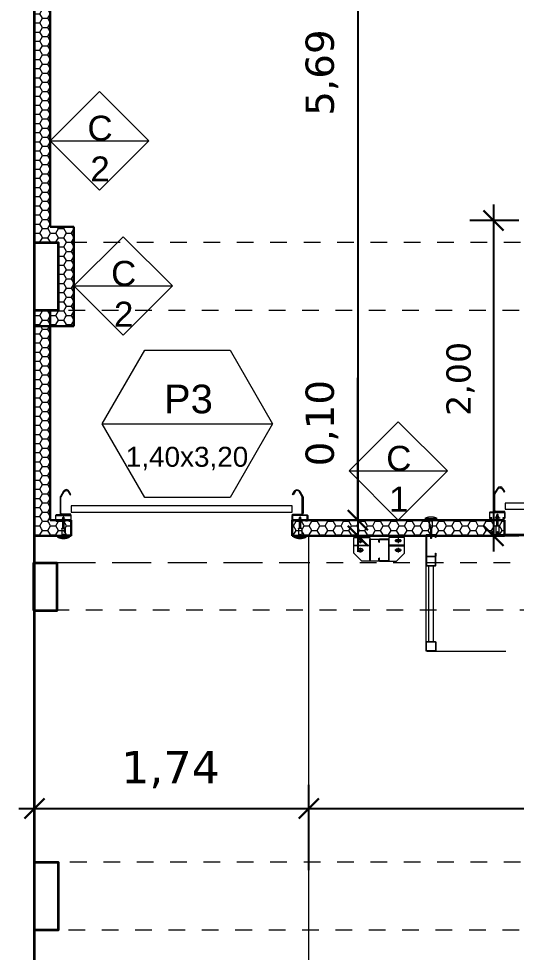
# Model space of a CAD drawing. Header units: metres. Extents: x -16.9 to 45.1, y -12.2 to 64.8.
# Drawn here: x -8.25 to -5.09, y 10.34 to 16.26 of the extents above; entities that cross this region are included whole.
import ezdxf

# ---------------------------------------------------------------- set-up
doc = ezdxf.new("R2010")
doc.units = ezdxf.units.M
doc.header["$LTSCALE"] = 0.508
doc.header["$PDMODE"] = 1
doc.header["$PDSIZE"] = -2
doc.linetypes.add('STYLE_01', pattern=[0.41664, 0.20828, -0.20836])
doc.linetypes.add('STYLE_02', pattern=[0.694425, 0.48607, -0.208355])
doc.layers.get('0').update_dxf_attribs({"lineweight": 18})
for name, color, linetype, lineweight in [('(A) Accesorios', 7, 'Continuous', 9), ('(A) Estructura', 7, 'Continuous', 9), ('(A) Seccionales', 7, 'Continuous', 9), ('columnas HA', 7, 'Continuous', 35), ('Dimension', 7, 'Continuous', 5), ('Muros', 7, 'Continuous', 35), ('None', 7, 'Continuous', 5), ('panel nuevo', 7, 'Continuous', 30), ('TEXTOTERMINACIONES', 7, 'Continuous', 20)]:
    doc.layers.add(name, color=color, linetype=linetype, lineweight=lineweight)
doc.styles.add('Arial', font='arial.ttf')
doc.styles.add('Arial Narrow', font='ARIALN.TTF')
doc.styles.add('Verdana', font='verdana.ttf')
doc.dimstyles.new('personal', dxfattribs={"dimtxt": 0.227376, "dimasz": 0.179989, "dimexe": 0.15, "dimexo": 0.159, "dimgap": 0.001, "dimtad": 1, "dimzin": 3, "dimtxsty": 'Arial', "dimblk": 'VW_SLASH', "dimcen": 0, "dimdle": 0.001, "dimazin": 0, "dimtfac": 0.8, "dimtix": 1, "dimtmove": 0, "dimatfit": 0, "dimldrblk": 'VW_CONCAVEFILLED', "dimfxl": 0, "dimfrac": 2, "dimtolj": 1, "dimtzin": 3, "dimarcsym": 0})
pattern_1 = [(0, (0.94279, 11.969912), (0.05022949, 0.029), [0.03348633, -0.06697266]), (120, (0.94279, 11.969912), (-0.05022949, 0.029000014), [0.03348633, -0.06697266]), (60, (0.976275, 12.027912), (6e-09, 0.05800002), [0.03348633, -0.06697266])]

# ---------------------------------------------------------------- blocks, each defined once
blk = doc.blocks.new('*D36')
at = {"layer": 'Defpoints', "color": 0, "lineweight": 0, "transparency": 16777216}
for p in [(-8.15, 11.45), (-8.15, 11.25), (-6.41, 10.7)]:
    blk.add_point(p, dxfattribs=at)
at = {"layer": 'Dimension', "color": 0, "lineweight": -2, "transparency": 16777216}
for p, q in [((-6.41, 10.859), (-6.41, 11.4)), ((-8.15, 11.291), (-8.15, 11.1)), ((-8.25, 11.25), (-8.15, 11.25)), ((-8.15, 11.25), (-6.41, 11.25)), ((-6.41, 11.25), (-6.31, 11.25))]:
    blk.add_line(p, q, dxfattribs=at)
at = {"layer": 'panel nuevo', "color": 0, "transparency": 16777216}
for points in [[(-8.2136, 11.1864), (-8.0864, 11.3136)], [(-6.3464, 11.3136), (-6.4736, 11.1864)]]:
    blk.add_lwpolyline(points, dxfattribs=at)
at = {"layer": 'Dimension', "color": 0, "transparency": 16777216, "insert": (-7.6005, 11.6143), "char_height": 0.20505, "attachment_point": 1, "line_spacing_factor": 1.003239, "style": 'Verdana'}
blk.add_mtext('1,74', dxfattribs=at)
blk = doc.blocks.new('VW_CONCAVEFILLED')
at = {"linetype": 'ByBlock', "lineweight": 0}
blk.add_hatch(color=0, dxfattribs=at).paths.add_polyline_path([(-1.111, 0.298), (-1.079, 0.28), (-1.046, 0.263), (-1.013, 0.247), (-0.98, 0.231), (-0.947, 0.216), (-0.914, 0.201), (-0.88, 0.187), (-0.847, 0.173), (-0.813, 0.16), (-0.779, 0.147), (-0.745, 0.135), (-0.711, 0.123), (-0.677, 0.112), (-0.643, 0.101), (-0.608, 0.091), (-0.574, 0.082), (-0.539, 0.073), (-0.504, 0.064), (-0.469, 0.056), (-0.434, 0.049), (-0.398, 0.042), (-0.363, 0.035), (-0.327, 0.029), (-0.291, 0.024), (-0.255, 0.019), (-0.219, 0.015), (-0.183, 0.011), (-0.147, 0.008), (-0.11, 0.005), (-0.074, 0.003), (-0.037, 0.001), (0, 0), (-0.037, -0.001), (-0.074, -0.003), (-0.11, -0.005), (-0.147, -0.008), (-0.183, -0.011), (-0.219, -0.015), (-0.255, -0.019), (-0.291, -0.024), (-0.327, -0.029), (-0.363, -0.035), (-0.398, -0.042), (-0.434, -0.049), (-0.469, -0.056), (-0.504, -0.064), (-0.539, -0.073), (-0.574, -0.082), (-0.608, -0.091), (-0.643, -0.101), (-0.677, -0.112), (-0.711, -0.123), (-0.745, -0.135), (-0.779, -0.147), (-0.813, -0.16), (-0.847, -0.173), (-0.88, -0.187), (-0.914, -0.201), (-0.947, -0.216), (-0.98, -0.231), (-1.013, -0.247), (-1.046, -0.263), (-1.079, -0.28), (-1.111, -0.298), (-1.097, -0.282), (-1.085, -0.267), (-1.072, -0.25), (-1.061, -0.233), (-1.051, -0.215), (-1.041, -0.197), (-1.032, -0.179), (-1.024, -0.16), (-1.017, -0.141), (-1.011, -0.121), (-1.006, -0.101), (-1.001, -0.081), (-0.998, -0.061), (-0.996, -0.041), (-0.994, -0.02), (-0.994, 0), (-0.994, 0.02), (-0.996, 0.041), (-0.998, 0.061), (-1.001, 0.081), (-1.006, 0.101), (-1.011, 0.121), (-1.017, 0.141), (-1.024, 0.16), (-1.032, 0.179), (-1.041, 0.197), (-1.051, 0.215), (-1.061, 0.233), (-1.072, 0.25), (-1.085, 0.267), (-1.097, 0.282)])
at = {"layer": 'panel nuevo', "color": 0}
blk.add_lwpolyline([(-1.111, 0.298), (-1.079, 0.28), (-1.046, 0.263), (-1.013, 0.247), (-0.98, 0.231), (-0.947, 0.216), (-0.914, 0.201), (-0.88, 0.187), (-0.847, 0.173), (-0.813, 0.16), (-0.779, 0.147), (-0.745, 0.135), (-0.711, 0.123), (-0.677, 0.112), (-0.643, 0.101), (-0.608, 0.091), (-0.574, 0.082), (-0.539, 0.073), (-0.504, 0.064), (-0.469, 0.056), (-0.434, 0.049), (-0.398, 0.042), (-0.363, 0.035), (-0.327, 0.029), (-0.291, 0.024), (-0.255, 0.019), (-0.219, 0.015), (-0.183, 0.011), (-0.147, 0.008), (-0.11, 0.005), (-0.074, 0.003), (-0.037, 0.001), (0, 0), (-0.037, -0.001), (-0.074, -0.003), (-0.11, -0.005), (-0.147, -0.008), (-0.183, -0.011), (-0.219, -0.015), (-0.255, -0.019), (-0.291, -0.024), (-0.327, -0.029), (-0.363, -0.035), (-0.398, -0.042), (-0.434, -0.049), (-0.469, -0.056), (-0.504, -0.064), (-0.539, -0.073), (-0.574, -0.082), (-0.608, -0.091), (-0.643, -0.101), (-0.677, -0.112), (-0.711, -0.123), (-0.745, -0.135), (-0.779, -0.147), (-0.813, -0.16), (-0.847, -0.173), (-0.88, -0.187), (-0.914, -0.201), (-0.947, -0.216), (-0.98, -0.231), (-1.013, -0.247), (-1.046, -0.263), (-1.079, -0.28), (-1.111, -0.298), (-1.097, -0.282), (-1.085, -0.267), (-1.072, -0.25), (-1.061, -0.233), (-1.051, -0.215), (-1.041, -0.197), (-1.032, -0.179), (-1.024, -0.16), (-1.017, -0.141), (-1.011, -0.121), (-1.006, -0.101), (-1.001, -0.081), (-0.998, -0.061), (-0.996, -0.041), (-0.994, -0.02), (-0.994, 0), (-0.994, 0.02), (-0.996, 0.041), (-0.998, 0.061), (-1.001, 0.081), (-1.006, 0.101), (-1.011, 0.121), (-1.017, 0.141), (-1.024, 0.16), (-1.032, 0.179), (-1.041, 0.197), (-1.051, 0.215), (-1.061, 0.233), (-1.072, 0.25), (-1.085, 0.267), (-1.097, 0.282)], close=True, dxfattribs=at)
blk = doc.blocks.new('VW_SLASH')
at = {"color": 0, "linetype": 'ByBlock', "lineweight": -2}
blk.add_line((0, 0), (-1, 0), dxfattribs=at)
at = {"layer": 'panel nuevo', "color": 0}
blk.add_lwpolyline([(0.354, 0.354), (-0.354, -0.354)], dxfattribs=at)
blk = doc.blocks.new('*D37')
at = {"layer": 'Defpoints', "color": 0, "lineweight": 0, "transparency": 16777216}
for p in [(-6.41, 11.25), (-1.42, 10.91), (-6.41, 10.7)]:
    blk.add_point(p, dxfattribs=at)
at = {"layer": 'Dimension', "color": 0, "lineweight": -2, "transparency": 16777216}
for p, q in [((-6.41, 10.859), (-6.41, 11.4)), ((-1.42, 11.069), (-1.42, 11.4)), ((-6.51, 11.25), (-6.41, 11.25)), ((-6.41, 11.25), (-1.42, 11.25)), ((-1.42, 11.25), (-1.32, 11.25))]:
    blk.add_line(p, q, dxfattribs=at)
at = {"layer": 'panel nuevo', "color": 0, "transparency": 16777216}
for points in [[(-6.4736, 11.1864), (-6.3464, 11.3136)], [(-1.3564, 11.3136), (-1.4836, 11.1864)]]:
    blk.add_lwpolyline(points, dxfattribs=at)
at = {"layer": 'Dimension', "color": 0, "transparency": 16777216, "insert": (-4.2355, 11.6143), "char_height": 0.20505, "attachment_point": 1, "line_spacing_factor": 1.003239, "style": 'Verdana'}
blk.add_mtext('4,99', dxfattribs=at)
blk = doc.blocks.new('*D51')
at = {"layer": 'Defpoints', "color": 0, "lineweight": 0, "transparency": 16777216}
for p in [(-5.24, 14.98), (-4.92, 14.98), (-4.92, 12.98)]:
    blk.add_point(p, dxfattribs=at)
at = {"layer": 'Dimension', "color": 0, "lineweight": -2, "transparency": 16777216}
for p, q in [((-5.24, 15.08), (-5.24, 14.98)), ((-5.079, 14.98), (-5.39, 14.98)), ((-5.24, 14.98), (-5.24, 12.98)), ((-5.079, 12.98), (-5.39, 12.98)), ((-5.24, 12.98), (-5.24, 12.88))]:
    blk.add_line(p, q, dxfattribs=at)
at = {"layer": 'panel nuevo', "color": 0, "transparency": 16777216}
for points in [[(-5.3036, 15.0436), (-5.1764, 14.9164)], [(-5.1764, 12.9164), (-5.3036, 13.0436)]]:
    blk.add_lwpolyline(points, dxfattribs=at)
at = {"layer": 'Dimension', "color": 0, "transparency": 16777216, "insert": (-5.5382, 13.7397), "char_height": 0.15379, "attachment_point": 1, "rotation": 90, "line_spacing_factor": 1.003239, "style": 'Verdana'}
blk.add_mtext('2,00', dxfattribs=at)
blk = doc.blocks.new('Secc_2500')
at = {"color": 0, "linetype": 'Continuous', "lineweight": 18, "flags": 128}
for points in [[(-1.2521, 0.171), (-1.2645, 0.1915, 0.56466), (-1.2988, 0.1915), (-1.3186, 0.1587, 0.136524), (-1.32, 0.1535), (-1.32, 0.0512, 0.414214), (-1.31, 0.0412), (-1.2521, 0.0412), (-1.2521, 0.0462), (-1.31, 0.0462, -0.414214), (-1.315, 0.0512), (-1.315, 0.1535, -0.136524), (-1.3143, 0.1561), (-1.2945, 0.1889, -0.56466), (-1.2688, 0.1889), (-1.2564, 0.1684)], [(1.2521, 0.171), (1.2645, 0.1915, -0.56466), (1.2988, 0.1915), (1.3186, 0.1587, -0.136524), (1.32, 0.1535), (1.32, 0.0512, -0.414214), (1.31, 0.0412), (1.2521, 0.0412), (1.2521, 0.0462), (1.31, 0.0462, 0.414214), (1.315, 0.0512), (1.315, 0.1535, 0.136524), (1.3143, 0.1561), (1.2945, 0.1889, 0.56466), (1.2688, 0.1889), (1.2564, 0.1684)], [(-1.265, 0.0012), (-1.2564, 0.0012, 0.414214), (-1.25, 0.0076), (-1.25, 0.0348, 0.414214), (-1.2564, 0.0412), (-1.3436, 0.0412, 0.414214), (-1.35, 0.0348), (-1.35, 0.0076, 0.414214), (-1.3436, 0.0012), (-1.335, 0.0012), (-1.335, 0.0044), (-1.3436, 0.0044, -0.414214), (-1.3468, 0.0076), (-1.3468, 0.0348, -0.414214), (-1.3436, 0.038), (-1.2564, 0.038, -0.414214), (-1.2532, 0.0348), (-1.2532, 0.0076, -0.414214), (-1.2564, 0.0044), (-1.265, 0.0044)], [(1.265, 0.0012), (1.2564, 0.0012, -0.414214), (1.25, 0.0076), (1.25, 0.0348, -0.414214), (1.2564, 0.0412), (1.3436, 0.0412, -0.414214), (1.35, 0.0348), (1.35, 0.0076, -0.414214), (1.3436, 0.0012), (1.335, 0.0012), (1.335, 0.0044), (1.3436, 0.0044, 0.414214), (1.3468, 0.0076), (1.3468, 0.0348, 0.414214), (1.3436, 0.038), (1.2564, 0.038, 0.414214), (1.2532, 0.0348), (1.2532, 0.0076, 0.414214), (1.2564, 0.0044), (1.265, 0.0044)]]:
    blk.add_lwpolyline(points, format="xyb", close=True, dxfattribs=at)
blk.add_lwpolyline([(-1.25, 0.059), (1.25, 0.059), (1.25, 0.099), (-1.25, 0.099)], close=True, dxfattribs=at)
blk = doc.blocks.new('Group-6')
at = {"color": 0, "lineweight": 18, "flags": 128}
blk.add_lwpolyline([(-5.608, 12.9683), (-5.608, 12.9843, 0.414214), (-5.61, 12.9863), (-5.662, 12.9863, 0.414214), (-5.664, 12.9843), (-5.664, 12.8523, 0.414214), (-5.662, 12.8503), (-5.61, 12.8503, 0.414214), (-5.608, 12.8523), (-5.608, 12.8683), (-5.606, 12.8683), (-5.606, 12.8523, -0.414214), (-5.61, 12.8483), (-5.662, 12.8483, -0.414214), (-5.666, 12.8523), (-5.666, 12.9843, -0.414214), (-5.662, 12.9883), (-5.61, 12.9883, -0.414214), (-5.606, 12.9843), (-5.606, 12.9683)], format="xyb", close=True, dxfattribs=at)
blk = doc.blocks.new('Group-7')
at = {"color": 0, "lineweight": 18, "flags": 128}
blk.add_lwpolyline([(-1.8658, 12.9383), (-1.8658, 12.9543, -0.414214), (-1.8638, 12.9563), (-1.8118, 12.9563, -0.414214), (-1.8098, 12.9543), (-1.8098, 12.8223, -0.414214), (-1.8118, 12.8203), (-1.8638, 12.8203, -0.414214), (-1.8658, 12.8223), (-1.8658, 12.8383), (-1.8678, 12.8383), (-1.8678, 12.8223, 0.414214), (-1.8638, 12.8183), (-1.8118, 12.8183, 0.414214), (-1.8078, 12.8223), (-1.8078, 12.9543, 0.414214), (-1.8118, 12.9583), (-1.8638, 12.9583, 0.414214), (-1.8678, 12.9543), (-1.8678, 12.9383)], format="xyb", close=True, dxfattribs=at)
blk = doc.blocks.new('Group-8')
at = {"color": 0}
for p, q in [((-0.057, 0.0085), (-0.057, -0.0085)), ((-0.0555, 0.01), (0, 0.01)), ((-0.018, 0.001), (-0.018, -0.001)), ((0, 0.0015), (-0.0175, 0.0015)), ((0, 0.039), (0, -0.039)), ((-0.0555, -0.01), (0, -0.01)), ((-0.0175, -0.0015), (0, -0.0015))]:
    blk.add_line(p, q, dxfattribs=at)
for points in [[(-0.0555, 0.01), (-0.0559, 0.01), (-0.0566, 0.0096), (-0.057, 0.0089), (-0.057, 0.0085)], [(-0.0175, 0.0015), (-0.0176, 0.0015), (-0.0179, 0.0014), (-0.018, 0.0011), (-0.018, 0.001)], [(0, -0.039), (0.01, -0.0208), (0.01, 0.0208), (0, 0.039)], [(-0.057, -0.0085), (-0.057, -0.0089), (-0.0566, -0.0096), (-0.0559, -0.01), (-0.0555, -0.01)], [(-0.018, -0.001), (-0.018, -0.0011), (-0.0179, -0.0014), (-0.0176, -0.0015), (-0.0175, -0.0015)]]:
    blk.add_open_spline(points, degree=2, dxfattribs=at)
blk = doc.blocks.new('Group-9')
at = {"color": 0}
for p, q in [((-0.1122, -0.0074), (-0.1122, 0.0074)), ((-0.1116, 0.0049), (-0.1046, 0.0049)), ((-0.104, -0.0074), (-0.104, 0.0074)), ((-0.1116, -0.0049), (-0.1046, -0.0049))]:
    blk.add_line(p, q, dxfattribs=at)
at = {"color": 0, "flags": 128}
blk.add_lwpolyline([(-0.1046, 0.0049, -0.1283), (-0.1046, -0.0049, -0.2566), (-0.1046, -0.0098), (-0.1116, -0.0098, -0.2566), (-0.1116, -0.0049, -0.1283), (-0.1116, 0.0049, -0.2566), (-0.1116, 0.0098), (-0.1046, 0.0098, -0.2566)], format="xyb", close=True, dxfattribs=at)
blk = doc.blocks.new('(A) Hongo Suj')
at = {"layer": '(A) Accesorios', "color": 0, "linetype": 'Continuous'}
for p, q in [((-0.1246, 0.004), (-0.1266, 0.002)), ((-0.1266, -0.002), (-0.1266, 0.002)), ((-0.057, 0.004), (-0.1246, 0.004)), ((-0.1246, -0.004), (-0.1246, 0.004)), ((-0.1246, -0.004), (-0.1266, -0.002)), ((-0.057, -0.004), (-0.1246, -0.004))]:
    blk.add_line(p, q, dxfattribs=at)
blk.add_lwpolyline([(-0.102, 0.015), (-0.104, 0.015), (-0.104, -0.015), (-0.102, -0.015)], close=True, dxfattribs=at)
at = {"layer": '(A) Accesorios', "color": 0}
for name in ['Group-9', 'Group-8']:
    blk.add_blockref(name, (0, 0), dxfattribs=at)
blk = doc.blocks.new('Group-10')
at = {"color": 0, "lineweight": 18, "flags": 128}
blk.add_lwpolyline([(-1.8698, 12.9383), (-1.8698, 12.9543, 0.414214), (-1.8718, 12.9563), (-1.9238, 12.9563, 0.414214), (-1.9258, 12.9543), (-1.9258, 12.8223, 0.414214), (-1.9238, 12.8203), (-1.8718, 12.8203, 0.414214), (-1.8698, 12.8223), (-1.8698, 12.8383), (-1.8678, 12.8383), (-1.8678, 12.8223, -0.414214), (-1.8718, 12.8183), (-1.9238, 12.8183, -0.414214), (-1.9278, 12.8223), (-1.9278, 12.9543, -0.414214), (-1.9238, 12.9583), (-1.8718, 12.9583, -0.414214), (-1.8678, 12.9543), (-1.8678, 12.9383)], format="xyb", close=True, dxfattribs=at)
blk = doc.blocks.new('(A) Clip')
at = {"layer": '(A) Estructura', "color": 0, "linetype": 'Continuous', "lineweight": 9}
for p, q in [((0.08, 0.03), (0.04, 0.03)), ((0.06, 0.045), (0.06, 0.015)), ((0.08, -0.03), (0.04, -0.03)), ((0.06, -0.015), (0.06, -0.045))]:
    blk.add_line(p, q, dxfattribs=at)
at = {"layer": '(A) Estructura', "color": 0, "linetype": 'Continuous'}
for points in [[(0, -0.1), (0.05, -0.1), (0.1, -0.05), (0.1, 0.05), (0, 0.05)], [(0, -0.0025), (0.1, -0.0025), (0.1, 0.0025), (0, 0.0025)]]:
    blk.add_lwpolyline(points, close=True, dxfattribs=at)
at = {"layer": '(A) Estructura', "color": 0, "linetype": 'Continuous', "flags": 128}
for points in [[(0.05, 0.0225, -0.414214), (0.0425, 0.03, -0.414214), (0.05, 0.0375), (0.07, 0.0375, -0.414214), (0.0775, 0.03, -0.414214), (0.07, 0.0225)], [(0.05, -0.0375, -0.414214), (0.0425, -0.03, -0.414214), (0.05, -0.0225), (0.07, -0.0225, -0.414214), (0.0775, -0.03, -0.414214), (0.07, -0.0375)]]:
    blk.add_lwpolyline(points, format="xyb", close=True, dxfattribs=at)
blk = doc.blocks.new('Group-11')
at = {"color": 0, "lineweight": 18, "flags": 128}
blk.add_lwpolyline([(-2.224, 12.9683), (-2.224, 12.9843, -0.414214), (-2.222, 12.9863), (-2.17, 12.9863, -0.414214), (-2.168, 12.9843), (-2.168, 12.8523, -0.414214), (-2.17, 12.8503), (-2.222, 12.8503, -0.414214), (-2.224, 12.8523), (-2.224, 12.8683), (-2.226, 12.8683), (-2.226, 12.8523, 0.414214), (-2.222, 12.8483), (-2.17, 12.8483, 0.414214), (-2.166, 12.8523), (-2.166, 12.9843, 0.414214), (-2.17, 12.9883), (-2.222, 12.9883, 0.414214), (-2.226, 12.9843), (-2.226, 12.9683)], format="xyb", close=True, dxfattribs=at)
blk = doc.blocks.new('Group-12')
at = {"layer": 'TEXTOTERMINACIONES', "color": 0}
blk.add_lwpolyline([(-4.4408, 12.2553), (-4.1708, 12.723), (-3.6308, 12.723), (-3.3608, 12.2553), (-3.6308, 11.7876), (-4.1708, 11.7876)], close=True, dxfattribs=at)
blk = doc.blocks.new('Group-13')
at = {"color": 0, "lineweight": 18, "flags": 128}
blk.add_lwpolyline([(-5.9663, 12.9383), (-5.9663, 12.9543, 0.414214), (-5.9683, 12.9563), (-6.0203, 12.9563, 0.414214), (-6.0223, 12.9543), (-6.0223, 12.8223, 0.414214), (-6.0203, 12.8203), (-5.9683, 12.8203, 0.414214), (-5.9663, 12.8223), (-5.9663, 12.8383), (-5.9643, 12.8383), (-5.9643, 12.8223, -0.414214), (-5.9683, 12.8183), (-6.0203, 12.8183, -0.414214), (-6.0243, 12.8223), (-6.0243, 12.9543, -0.414214), (-6.0203, 12.9583), (-5.9683, 12.9583, -0.414214), (-5.9643, 12.9543), (-5.9643, 12.9383)], format="xyb", close=True, dxfattribs=at)
blk = doc.blocks.new('Group-14')
at = {"color": 0, "lineweight": 18, "flags": 128}
blk.add_lwpolyline([(-5.9623, 12.9383), (-5.9623, 12.9543, -0.414214), (-5.9603, 12.9563), (-5.9083, 12.9563, -0.414214), (-5.9063, 12.9543), (-5.9063, 12.8223, -0.414214), (-5.9083, 12.8203), (-5.9603, 12.8203, -0.414214), (-5.9623, 12.8223), (-5.9623, 12.8383), (-5.9643, 12.8383), (-5.9643, 12.8223, 0.414214), (-5.9603, 12.8183), (-5.9083, 12.8183, 0.414214), (-5.9043, 12.8223), (-5.9043, 12.9543, 0.414214), (-5.9083, 12.9583), (-5.9603, 12.9583, 0.414214), (-5.9643, 12.9543), (-5.9643, 12.9383)], format="xyb", close=True, dxfattribs=at)
blk = doc.blocks.new('Group-15')
at = {"color": 0, "linetype": 'Continuous', "lineweight": 18}
for p, q in [((-5.666, 12.2483), (-5.666, 12.8483)), ((-2.166, 12.2483), (-2.166, 12.8483)), ((-5.662, 12.2483), (-5.162, 12.2483)), ((-2.666, 12.2483), (-2.166, 12.2483))]:
    blk.add_line(p, q, dxfattribs=at)
at = {"color": 0, "linetype": 'Continuous', "lineweight": 18, "flags": 128}
for points in [[(-5.662, 12.7883), (-5.61, 12.7883, 0.414214), (-5.606, 12.7923), (-5.606, 12.8443, 0.414214), (-5.61, 12.8483), (-5.662, 12.8483, 0.414214), (-5.666, 12.8443), (-5.666, 12.7923, 0.414214)], [(-5.662, 12.7903), (-5.61, 12.7903, 0.414214), (-5.608, 12.7923), (-5.608, 12.8443, 0.414214), (-5.61, 12.8463), (-5.662, 12.8463, 0.414214), (-5.664, 12.8443), (-5.664, 12.7923, 0.414214)], [(-2.17, 12.7883), (-2.222, 12.7883, -0.414214), (-2.226, 12.7923), (-2.226, 12.8443, -0.414214), (-2.222, 12.8483), (-2.17, 12.8483, -0.414214), (-2.166, 12.8443), (-2.166, 12.7923, -0.414214)], [(-2.17, 12.7903), (-2.222, 12.7903, -0.414214), (-2.224, 12.7923), (-2.224, 12.8443, -0.414214), (-2.222, 12.8463), (-2.17, 12.8463, -0.414214), (-2.168, 12.8443), (-2.168, 12.7923, -0.414214)], [(-5.662, 12.3083), (-5.61, 12.3083, -0.414214), (-5.606, 12.3043), (-5.606, 12.2523, -0.414214), (-5.61, 12.2483), (-5.662, 12.2483, -0.414214), (-5.666, 12.2523), (-5.666, 12.3043, -0.414214)], [(-5.662, 12.3063), (-5.61, 12.3063, -0.414214), (-5.608, 12.3043), (-5.608, 12.2523, -0.414214), (-5.61, 12.2503), (-5.662, 12.2503, -0.414214), (-5.664, 12.2523), (-5.664, 12.3043, -0.414214)], [(-2.17, 12.3083), (-2.222, 12.3083, 0.414214), (-2.226, 12.3043), (-2.226, 12.2523, 0.414214), (-2.222, 12.2483), (-2.17, 12.2483, 0.414214), (-2.166, 12.2523), (-2.166, 12.3043, 0.414214)], [(-2.17, 12.3063), (-2.222, 12.3063, 0.414214), (-2.224, 12.3043), (-2.224, 12.2523, 0.414214), (-2.222, 12.2503), (-2.17, 12.2503, 0.414214), (-2.168, 12.2523), (-2.168, 12.3043, 0.414214)]]:
    blk.add_lwpolyline(points, format="xyb", close=True, dxfattribs=at)
at = {"color": 0, "linetype": 'Continuous', "lineweight": 18}
for points in [[(-5.651, 12.3083), (-5.621, 12.3083), (-5.621, 12.7883), (-5.651, 12.7883)], [(-2.181, 12.3083), (-2.211, 12.3083), (-2.211, 12.7883), (-2.181, 12.7883)]]:
    blk.add_lwpolyline(points, close=True, dxfattribs=at)
at = {"layer": 'None', "color": 0, "linetype": 'Continuous', "lineweight": 5}
for p, q in [((-4.972, 12.9883), (-5.165, 12.9883)), ((-2.862, 12.9883), (-2.667, 12.9883))]:
    blk.add_line(p, q, dxfattribs=at)
at = {"layer": 'TEXTOTERMINACIONES', "color": 0}
blk.add_line((-4.4408, 12.2553), (-3.3612, 12.2553), dxfattribs=at)
at = {"layer": '(A) Estructura', "color": 0, "rotation": 90}
for p in [(-5.636, 13.0883), (-2.196, 13.0883)]:
    blk.add_blockref('(A) Hongo Suj', p, dxfattribs=at)
at = {"layer": '(A) Estructura', "color": 0, "xscale": -1, "rotation": 90}
for p in [(-5.215, 12.9883), (-2.615, 12.9883)]:
    blk.add_blockref('(A) Hongo Suj', p, dxfattribs=at)
at = {"layer": '(A) Estructura', "color": 0}
for name, p in [('Group-6', (0, 0)), ('Group-11', (0, 0)), ('Group-13', (0, 0)), ('Group-14', (0, 0)), ('(A) Clip', (-5.9043, 12.9183)), ('Group-10', (0, 0)), ('Group-7', (0, 0)), ('(A) Clip', (-1.8078, 12.9183))]:
    blk.add_blockref(name, p, dxfattribs=at)
at = {"layer": '(A) Estructura', "color": 0, "xscale": -1}
for p in [(-6.0243, 12.9183), (-1.9278, 12.9183)]:
    blk.add_blockref('(A) Clip', p, dxfattribs=at)
at = {"layer": '(A) Seccionales', "color": 0}
blk.add_blockref('Secc_2500', (-3.916, 13.0883), dxfattribs=at)
at = {"layer": 'TEXTOTERMINACIONES', "color": 0}
blk.add_blockref('Group-12', (0, 0), dxfattribs=at)
at = {"color": 0, "char_height": 0.059946, "attachment_point": 1, "line_spacing_factor": 0.996582, "style": 'Arial Narrow'}
for s, insert in [('Puerta Seccional – Vano:', (-4.3119, 13.5333)), ('Ancho 2500 x Altura 2500', (-4.3482, 13.433))]:
    blk.add_mtext(s, dxfattribs=dict(at, insert=insert))
at = {"layer": 'TEXTOTERMINACIONES', "color": 0, "attachment_point": 8, "line_spacing_factor": 0.96736, "style": 'Arial'}
for s, insert, char_height in [('P4', (-3.895, 12.3191), 0.1819), ('2,50x2,50', (-3.9037, 11.9591), 0.1265)]:
    blk.add_mtext(s, dxfattribs=dict(at, insert=insert, char_height=char_height))
blk = doc.blocks.new('Group-16')
at = {"color": 0, "linetype": 'Continuous', "lineweight": 18, "flags": 128}
for points in [[(-7.9189, 13.2418), (-7.9313, 13.2623, 0.56466), (-7.9656, 13.2623), (-7.9854, 13.2295, 0.136524), (-7.9868, 13.2244), (-7.9868, 13.122, 0.414214), (-7.9768, 13.112), (-7.9189, 13.112), (-7.9189, 13.117), (-7.9768, 13.117, -0.414214), (-7.9818, 13.122), (-7.9818, 13.2244, -0.136524), (-7.9811, 13.2269), (-7.9613, 13.2598, -0.56466), (-7.9356, 13.2598), (-7.9232, 13.2392)], [(-6.5147, 13.2418), (-6.5023, 13.2623, -0.56466), (-6.468, 13.2623), (-6.4482, 13.2295, -0.136524), (-6.4468, 13.2244), (-6.4468, 13.122, -0.414214), (-6.4568, 13.112), (-6.5147, 13.112), (-6.5147, 13.117), (-6.4568, 13.117, 0.414214), (-6.4518, 13.122), (-6.4518, 13.2244, 0.136524), (-6.4525, 13.2269), (-6.4723, 13.2598, 0.56466), (-6.498, 13.2598), (-6.5104, 13.2392)], [(-7.9318, 13.072), (-7.9232, 13.072, 0.414214), (-7.9168, 13.0784), (-7.9168, 13.1056, 0.414214), (-7.9232, 13.112), (-8.0104, 13.112, 0.414214), (-8.0168, 13.1056), (-8.0168, 13.0784, 0.414214), (-8.0104, 13.072), (-8.0018, 13.072), (-8.0018, 13.0752), (-8.0104, 13.0752, -0.414214), (-8.0136, 13.0784), (-8.0136, 13.1056, -0.414214), (-8.0104, 13.1088), (-7.9232, 13.1088, -0.414214), (-7.92, 13.1056), (-7.92, 13.0784, -0.414214), (-7.9232, 13.0752), (-7.9318, 13.0752)], [(-6.5018, 13.072), (-6.5104, 13.072, -0.414214), (-6.5168, 13.0784), (-6.5168, 13.1056, -0.414214), (-6.5104, 13.112), (-6.4232, 13.112, -0.414214), (-6.4168, 13.1056), (-6.4168, 13.0784, -0.414214), (-6.4232, 13.072), (-6.4318, 13.072), (-6.4318, 13.0752), (-6.4232, 13.0752, 0.414214), (-6.42, 13.0784), (-6.42, 13.1056, 0.414214), (-6.4232, 13.1088), (-6.5104, 13.1088, 0.414214), (-6.5136, 13.1056), (-6.5136, 13.0784, 0.414214), (-6.5104, 13.0752), (-6.5018, 13.0752)]]:
    blk.add_lwpolyline(points, format="xyb", close=True, dxfattribs=at)
blk.add_lwpolyline([(-7.9168, 13.1298), (-6.5168, 13.1298), (-6.5168, 13.1698), (-7.9168, 13.1698)], close=True, dxfattribs=at)
at = {"layer": '(A) Estructura', "color": 0, "xscale": -1, "rotation": 90}
for p in [(-7.9658, 12.9708), (-6.4658, 12.9708)]:
    blk.add_blockref('(A) Hongo Suj', p, dxfattribs=at)
blk = doc.blocks.new('*D194')
at = {"layer": 'Defpoints', "color": 0, "lineweight": 0, "transparency": 16777216}
for p in [(-6.1, 18.77), (-6.0075, 18.77), (-6.03, 13.0784)]:
    blk.add_point(p, dxfattribs=at)
at = {"layer": 'Dimension', "color": 0, "lineweight": -2, "transparency": 16777216}
for p, q in [((-6.1, 18.87), (-6.1, 18.77)), ((-6.1665, 18.77), (-6.25, 18.77)), ((-6.1, 18.77), (-6.1, 13.0784)), ((-6.189, 13.0784), (-6.25, 13.0784)), ((-6.1, 13.0784), (-6.1, 12.9784))]:
    blk.add_line(p, q, dxfattribs=at)
at = {"layer": 'panel nuevo', "color": 0, "transparency": 16777216}
for points in [[(-6.1636, 18.8336), (-6.0364, 18.7064)], [(-6.0364, 13.0148), (-6.1636, 13.1421)]]:
    blk.add_lwpolyline(points, dxfattribs=at)
at = {"layer": 'Dimension', "color": 0, "transparency": 16777216, "insert": (-6.4313, 15.6438), "char_height": 0.17942, "attachment_point": 1, "rotation": 90, "line_spacing_factor": 1.003239, "style": 'Verdana'}
blk.add_mtext('5,69', dxfattribs=at)
blk = doc.blocks.new('*D195')
at = {"layer": 'Defpoints', "color": 0, "lineweight": 0, "transparency": 16777216}
for p in [(-6.1, 13.0784), (-6.03, 13.0784), (-6.04, 12.9784)]:
    blk.add_point(p, dxfattribs=at)
at = {"layer": 'Dimension', "color": 0, "lineweight": -2, "transparency": 16777216}
for p, q in [((-6.1, 13.0784), (-6.1, 13.9808)), ((-6.1, 13.1784), (-6.1, 13.0784)), ((-6.189, 13.0784), (-6.25, 13.0784)), ((-6.1, 13.0784), (-6.1, 12.9784)), ((-6.199, 12.9784), (-6.25, 12.9784)), ((-6.1, 12.9784), (-6.1, 12.8784))]:
    blk.add_line(p, q, dxfattribs=at)
at = {"layer": 'panel nuevo', "color": 0, "transparency": 16777216}
for points in [[(-6.1636, 13.1421), (-6.0364, 13.0148)], [(-6.0364, 12.9148), (-6.1636, 13.0421)]]:
    blk.add_lwpolyline(points, dxfattribs=at)
at = {"layer": 'Dimension', "color": 0, "transparency": 16777216, "insert": (-6.4313, 13.42), "char_height": 0.17942, "attachment_point": 1, "rotation": 90, "line_spacing_factor": 1.003239, "style": 'Verdana'}
blk.add_mtext('0,10', dxfattribs=at)
blk = doc.blocks.new('Group-27')
at = {"layer": 'TEXTOTERMINACIONES', "color": 0}
blk.add_lwpolyline([(-7.7198, 13.69), (-7.4498, 14.1577), (-6.9098, 14.1577), (-6.6398, 13.69), (-6.9098, 13.2223), (-7.4498, 13.2223)], close=True, dxfattribs=at)

msp = doc.modelspace()

# ---------------------------------------------------------------- hatches: boundary and pattern name
at = {"layer": 'panel nuevo', "linetype": 'Continuous', "lineweight": 9}
h = msp.add_hatch(dxfattribs=at)
h.set_pattern_fill('HONEY', style=0, pattern_type=2)
h.set_pattern_definition(pattern_1)
h.paths.add_polyline_path([(-8.05, 14.94), (-8.15, 14.84), (-8.15, 16.4434), (-8.05, 16.4434)])
h = msp.add_hatch(dxfattribs=at)
h.set_pattern_fill('HONEY', style=0, pattern_type=2)
h.set_pattern_definition(pattern_1)
h.paths.add_polyline_path([(-7.9, 14.94), (-8, 14.84), (-8.15, 14.84), (-8.05, 14.94)])
h = msp.add_hatch(dxfattribs=at)
h.set_pattern_fill('HONEY', style=0, pattern_type=2)
h.set_pattern_definition(pattern_1)
h.paths.add_polyline_path([(-7.9, 14.3084), (-8, 14.4084), (-8, 14.84), (-7.9, 14.94)])
h = msp.add_hatch(dxfattribs=at)
h.set_pattern_fill('HONEY', style=0, pattern_type=2)
h.set_pattern_definition(pattern_1)
h.paths.add_polyline_path([(-8.05, 13.0784), (-8.15, 12.9784), (-8.15, 14.4084), (-8.05, 14.4084)])
h = msp.add_hatch(dxfattribs=at)
h.set_pattern_fill('HONEY', style=0, pattern_type=2)
h.set_pattern_definition(pattern_1)
h.paths.add_polyline_path([(-8.15, 14.3084), (-8.15, 14.4084), (-8, 14.4084), (-7.9, 14.3084)])
h = msp.add_hatch(dxfattribs=at)
h.set_pattern_fill('HONEY', style=0, pattern_type=2)
h.set_pattern_definition(pattern_1)
h.paths.add_polyline_path([(-7.9168, 13.0784), (-7.9168, 12.9784), (-8.15, 12.9784), (-8.05, 13.0784)])
h = msp.add_hatch(dxfattribs=at)
h.set_pattern_fill('HONEY', style=0, pattern_type=2)
h.set_pattern_definition(pattern_1)
h.paths.add_polyline_path([(-5.17, 13.0784), (-5.17, 12.9784), (-6.5168, 12.9784), (-6.5168, 13.0784)])

# ---------------------------------------------------------------- linework, layer by layer
at = {"layer": 'columnas HA'}
for points in [[(-8.15, 14.84), (-8, 14.84), (-8, 14.4084), (-8.15, 14.4084)], [(-8.155, 12.505), (-8.005, 12.505), (-8.005, 12.805), (-8.01, 12.805), (-8.155, 12.805)], [(-8.15, 10.91), (-8, 10.91), (-8, 10.4784), (-8.15, 10.4784)]]:
    msp.add_lwpolyline(points, close=True, dxfattribs=at)
at = {"layer": 'Muros'}
msp.add_line((-8.15, -8.0562), (-8.15, 43.61), dxfattribs=at)
at = {"layer": 'None', "linetype": 'STYLE_01', "lineweight": 5}
for p, q in [((8.69, 14.84), (-8.15, 14.84)), ((8.68, 14.4084), (-8.15, 14.4084)), ((-6.51, 12.8092), (0.415, 12.8092)), ((-8.035, 12.5092), (0.385, 12.5092)), ((8.69, 10.91), (-8.15, 10.91)), ((8.68, 10.4784), (-8.15, 10.4784))]:
    msp.add_line(p, q, dxfattribs=at)
at = {"layer": 'None', "linetype": 'Continuous', "lineweight": 5}
for p, q in [((-5.17, 12.9784), (-6.41, 12.9784)), ((-6.41, 3.17), (-6.41, 12.9784)), ((-2.666, 12.9784), (-5.17, 12.9784))]:
    msp.add_line(p, q, dxfattribs=at)
at = {"layer": 'None', "linetype": 'STYLE_02', "lineweight": 5}
for p, q in [((-8.035, 12.8092), (-8.01, 12.8092)), ((-8.01, 12.8092), (-6.51, 12.8092))]:
    msp.add_line(p, q, dxfattribs=at)
at = {"layer": 'panel nuevo'}
for p, q in [((-8.15, 14.84), (-8.15, 16.4434)), ((-8.05, 14.94), (-8.05, 16.4434)), ((-7.9, 14.94), (-8.05, 14.94)), ((-7.9, 14.3084), (-7.9, 14.94)), ((-8, 14.84), (-8.15, 14.84)), ((-8, 14.4084), (-8, 14.84)), ((-8.15, 12.9784), (-8.15, 14.4084)), ((-8.15, 14.4084), (-8, 14.4084)), ((-8.05, 13.0784), (-8.05, 14.4084)), ((-8.15, 14.3084), (-7.9, 14.3084)), ((-7.9168, 13.0784), (-8.05, 13.0784)), ((-7.9168, 13.0784), (-7.9168, 12.9784)), ((-6.5168, 13.0784), (-6.5168, 12.9784)), ((-5.17, 13.0784), (-6.5168, 13.0784)), ((-5.17, 13.0784), (-5.17, 12.9784)), ((-7.9168, 12.9784), (-8.15, 12.9784)), ((-5.17, 12.9784), (-6.5168, 12.9784))]:
    msp.add_line(p, q, dxfattribs=at)
at = {"layer": 'TEXTOTERMINACIONES'}
for p, q in [((-8.05, 15.485), (-7.4255, 15.485)), ((-7.9, 14.564), (-7.2755, 14.564)), ((-7.7198, 13.69), (-6.6402, 13.69)), ((-6.1557, 13.3907), (-5.5311, 13.3907))]:
    msp.add_line(p, q, dxfattribs=at)
at = {"layer": 'TEXTOTERMINACIONES', "flags": 128}
for points in [[(-7.4255, 15.485), (-7.7377, 15.7973), (-8.05, 15.485), (-7.7377, 15.1727)], [(-7.2755, 14.564), (-7.5877, 14.8763), (-7.9, 14.564), (-7.5877, 14.2517)], [(-5.5311, 13.3907), (-5.8434, 13.703), (-6.1557, 13.3907), (-5.8434, 13.0784)]]:
    msp.add_lwpolyline(points, close=True, dxfattribs=at)

# ---------------------------------------------------------------- block references
at = {"layer": 'panel nuevo'}
for name in ['Group-15', 'Group-16']:
    msp.add_blockref(name, (0, 0), dxfattribs=at)
at = {"layer": 'TEXTOTERMINACIONES'}
msp.add_blockref('Group-27', (0, 0), dxfattribs=at)

# ---------------------------------------------------------------- texts
at = {"layer": 'TEXTOTERMINACIONES', "attachment_point": 8, "line_spacing_factor": 0.96736, "style": 'Arial'}
for s, insert, char_height in [('C', (-7.7342, 15.4838), 0.1581), ('2', (-7.7342, 15.2273), 0.1581), ('C', (-7.5842, 14.5628), 0.1581), ('2', (-7.5842, 14.3063), 0.1581), ('P3', (-7.174, 13.7538), 0.1819), ('1,40x3,20', (-7.1827, 13.3938), 0.1265), ('C', (-5.8399, 13.3895), 0.1581), ('1', (-5.8399, 13.133), 0.1581)]:
    msp.add_mtext(s, dxfattribs=dict(at, insert=insert, char_height=char_height))

# ---------------------------------------------------------------- dimensions: what is measured, and where the dimension line sits
at = {"layer": 'Dimension'}
for base, p1, p2, override, picture, middle in [((-6.1, 18.77), (-6.03, 13.0784), (-6.0075, 18.77), {"dimtxt": 0.179421, "dimgap": 0.1, "dimpost": '<>', "dimtxsty": 'Verdana', "dimtmove": 2}, '*D194', (-6.1, 15.9242)), ((-5.24, 14.98), (-4.92, 12.98), (-4.92, 14.98), {"dimtxt": 0.153789, "dimgap": 0.1, "dimpost": '<>', "dimtxsty": 'Verdana', "dimtmove": 2}, '*D51', (-5.24, 13.98))]:
    dim = msp.add_linear_dim(base=base, p1=p1, p2=p2, angle=270, dimstyle='personal', override=override, dxfattribs=at)
    dim.commit()
    dim.dimension.update_dxf_attribs({"geometry": picture, "text_midpoint": middle})
dim = msp.add_linear_dim(base=(-6.1, 13.0784), p1=(-6.04, 12.9784), p2=(-6.03, 13.0784), angle=270, dimstyle='personal', override={"dimtxt": 0.179421, "dimgap": 0.1, "dimpost": '<>', "dimtxsty": 'Verdana', "dimtix": 0, "dimtmove": 2}, dxfattribs=at)
dim.commit()
dim.dimension.update_dxf_attribs({"geometry": '*D195', "text_midpoint": (-6.2, 13.42), "dimtype": 160})
for base, p1, p2, picture, middle in [((-8.15, 11.25), (-6.41, 10.7), (-8.15, 11.45), '*D36', (-7.28, 11.25)), ((-6.41, 11.25), (-1.42, 10.91), (-6.41, 10.7), '*D37', (-3.915, 11.25))]:
    dim = msp.add_linear_dim(base=base, p1=p1, p2=p2, dimstyle='personal', override={"dimtxt": 0.205052, "dimgap": 0.1, "dimpost": '<>', "dimtxsty": 'Verdana', "dimtmove": 2}, dxfattribs=at)
    dim.commit()
    dim.dimension.update_dxf_attribs({"geometry": picture, "text_midpoint": middle})

doc.saveas('drawing.dxf')
